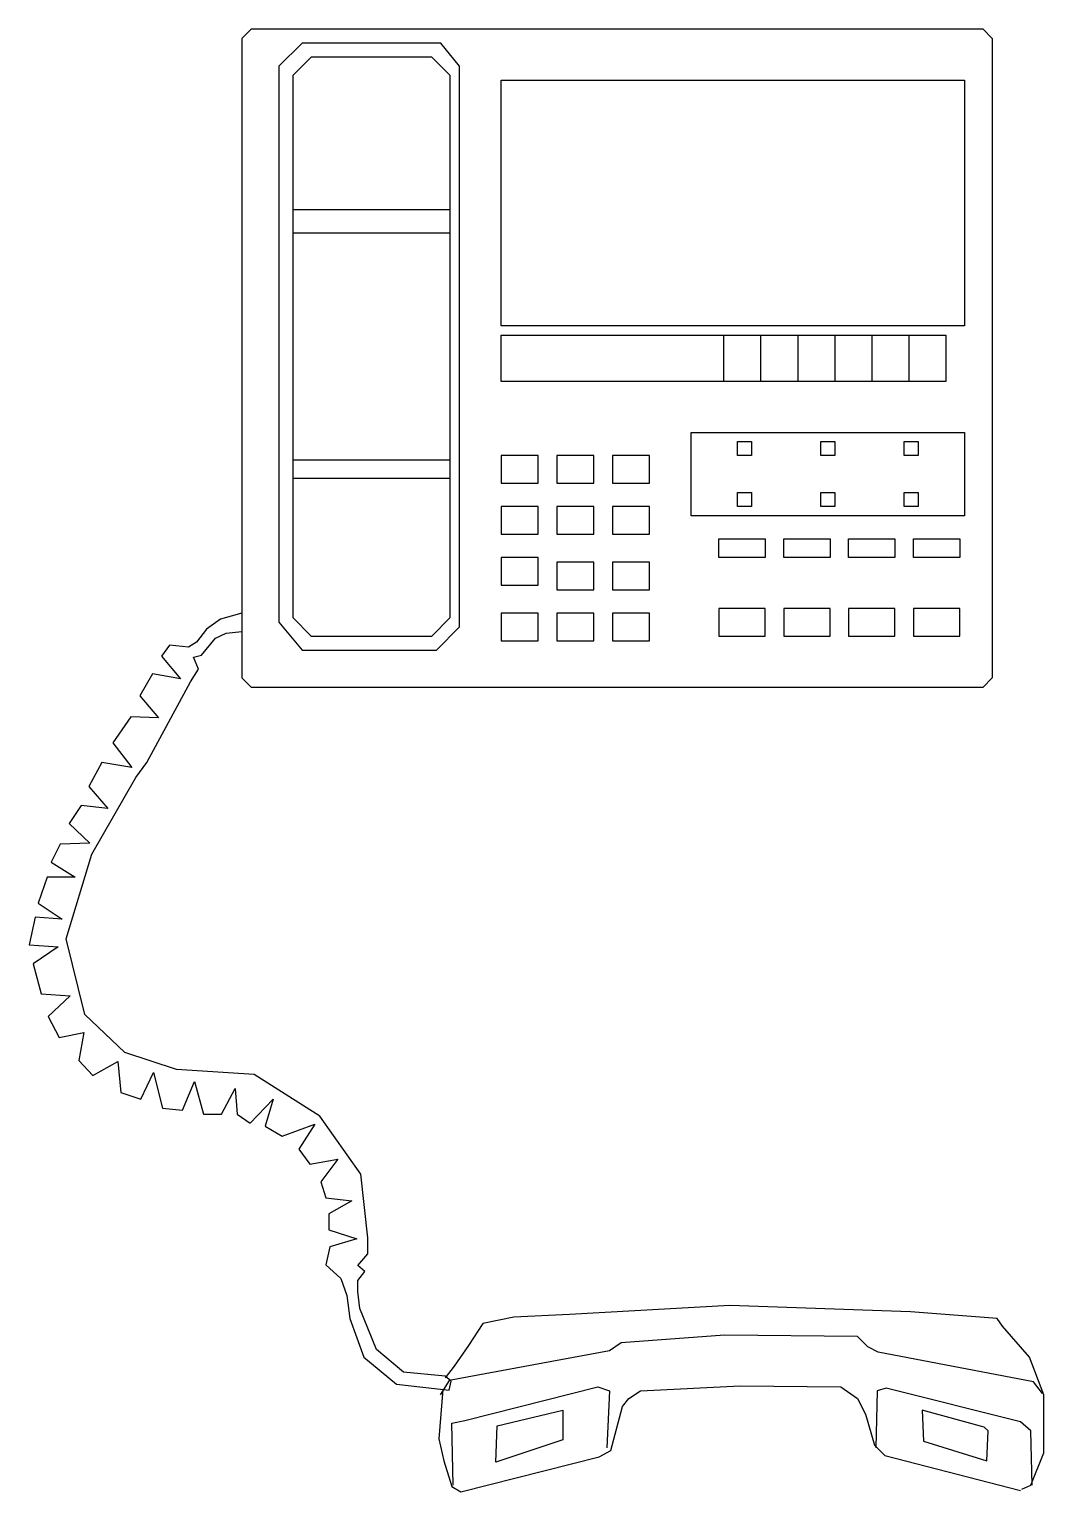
# Model space of a CAD drawing. Extents: x -89 to 256, y 14271 to 14768.
import ezdxf

# ---------------------------------------------------------------- set-up
doc = ezdxf.new("R2010")
doc.units = 0
doc.header["$MEASUREMENT"] = 0
doc.layers.add('2D', color=7, linetype='CONTINUOUS')

msp = doc.modelspace()

# ---------------------------------------------------------------- linework, layer by layer
at = {"layer": '2D', "color": 2, "linetype": 'BYBLOCK'}
for p, q in [((-13.41, 14767.91), (-16.56, 14764.77)), ((235.09, 14767.91), (-13.41, 14767.91)), ((235.09, 14767.91), (238.23, 14764.77)), ((-16.56, 14764.77), (-16.56, 14547.73)), ((3.89, 14763.2), (-3.97, 14755.33)), ((51.07, 14763.2), (3.89, 14763.2)), ((57.36, 14755.33), (51.07, 14763.2)), ((238.23, 14764.77), (238.23, 14547.73)), ((-3.97, 14755.33), (-3.97, 14566.6)), ((7.04, 14758.48), (0.74, 14752.19)), ((47.93, 14758.48), (7.04, 14758.48)), ((54.22, 14752.19), (47.93, 14758.48)), ((57.36, 14565.03), (57.36, 14755.33)), ((0.74, 14752.19), (0.74, 14568.17)), ((54.22, 14568.17), (54.22, 14752.19)), ((71.52, 14667.26), (71.52, 14750.61)), ((71.52, 14750.61), (228.79, 14750.61)), ((228.79, 14750.61), (228.79, 14667.26)), ((54.22, 14706.58), (0.74, 14706.58)), ((54.22, 14698.71), (0.74, 14698.71)), ((228.79, 14667.26), (71.52, 14667.26)), ((71.52, 14664.11), (222.5, 14664.11)), ((71.52, 14648.38), (71.52, 14664.11)), ((147.01, 14664.11), (147.01, 14648.38)), ((159.59, 14664.11), (159.59, 14648.38)), ((172.18, 14664.11), (172.18, 14648.38)), ((184.76, 14664.11), (184.76, 14648.38)), ((197.34, 14664.11), (197.34, 14648.38)), ((209.92, 14664.11), (209.92, 14648.38)), ((222.5, 14664.11), (222.5, 14648.38)), ((222.5, 14648.38), (71.52, 14648.38)), ((136, 14631.08), (228.79, 14631.08)), ((136, 14602.77), (136, 14631.08)), ((228.79, 14631.08), (228.79, 14602.77)), ((151.73, 14627.94), (156.45, 14627.94)), ((151.73, 14623.22), (151.73, 14627.94)), ((156.45, 14627.94), (156.45, 14623.22)), ((180.04, 14627.94), (184.76, 14627.94)), ((180.04, 14623.22), (180.04, 14627.94)), ((184.76, 14627.94), (184.76, 14623.22)), ((208.35, 14627.94), (213.07, 14627.94)), ((208.35, 14623.22), (208.35, 14627.94)), ((213.07, 14627.94), (213.07, 14623.22)), ((54.22, 14621.65), (0.74, 14621.65)), ((71.52, 14623.22), (71.52, 14613.78)), ((84.1, 14623.22), (71.52, 14623.22)), ((84.1, 14613.78), (84.1, 14623.22)), ((102.97, 14623.22), (90.39, 14623.22)), ((90.39, 14623.22), (90.39, 14613.78)), ((102.97, 14613.78), (102.97, 14623.22)), ((109.26, 14623.22), (109.26, 14613.78)), ((121.85, 14623.22), (109.26, 14623.22)), ((121.85, 14613.78), (121.85, 14623.22)), ((156.45, 14623.22), (151.73, 14623.22)), ((184.76, 14623.22), (180.04, 14623.22)), ((213.07, 14623.22), (208.35, 14623.22)), ((54.22, 14615.36), (0.74, 14615.36)), ((71.52, 14613.78), (84.1, 14613.78)), ((90.39, 14613.78), (102.97, 14613.78)), ((109.26, 14613.78), (121.85, 14613.78)), ((151.73, 14610.64), (156.45, 14610.64)), ((151.73, 14605.92), (151.73, 14610.64)), ((156.45, 14610.64), (156.45, 14605.92)), ((180.04, 14610.64), (184.76, 14610.64)), ((180.04, 14605.92), (180.04, 14610.64)), ((184.76, 14610.64), (184.76, 14605.92)), ((208.35, 14610.64), (213.07, 14610.64)), ((208.35, 14605.92), (208.35, 14610.64)), ((213.07, 14610.64), (213.07, 14605.92)), ((71.52, 14605.92), (71.52, 14596.48)), ((84.1, 14605.92), (71.52, 14605.92)), ((84.1, 14596.48), (84.1, 14605.92)), ((102.97, 14605.92), (90.39, 14605.92)), ((90.39, 14605.92), (90.39, 14596.48)), ((102.97, 14596.48), (102.97, 14605.92)), ((121.85, 14605.92), (109.26, 14605.92)), ((109.26, 14605.92), (109.26, 14596.48)), ((121.85, 14596.48), (121.85, 14605.92)), ((228.79, 14602.77), (136, 14602.77)), ((156.45, 14605.92), (151.73, 14605.92)), ((184.76, 14605.92), (180.04, 14605.92)), ((213.07, 14605.92), (208.35, 14605.92)), ((71.52, 14596.48), (84.1, 14596.48)), ((90.39, 14596.48), (102.97, 14596.48)), ((109.26, 14596.48), (121.85, 14596.48)), ((145.44, 14588.62), (145.44, 14594.91)), ((145.44, 14594.91), (161.17, 14594.91)), ((161.17, 14594.91), (161.17, 14588.62)), ((167.46, 14588.62), (167.46, 14594.91)), ((167.46, 14594.91), (183.18, 14594.91)), ((183.18, 14594.91), (183.18, 14588.62)), ((189.48, 14594.91), (205.2, 14594.91)), ((189.48, 14588.62), (189.48, 14594.91)), ((205.2, 14594.91), (205.2, 14588.62)), ((211.49, 14588.62), (211.49, 14594.91)), ((211.49, 14594.91), (227.22, 14594.91)), ((227.22, 14594.91), (227.22, 14588.62)), ((84.1, 14588.62), (71.52, 14588.62)), ((71.52, 14588.62), (71.52, 14579.18)), ((84.1, 14579.18), (84.1, 14588.62)), ((102.97, 14587.05), (90.39, 14587.05)), ((90.39, 14587.05), (90.39, 14577.61)), ((102.97, 14577.61), (102.97, 14587.05)), ((121.85, 14587.05), (109.26, 14587.05)), ((109.26, 14587.05), (109.26, 14577.61)), ((121.85, 14577.61), (121.85, 14587.05)), ((161.17, 14588.62), (145.44, 14588.62)), ((183.18, 14588.62), (167.46, 14588.62)), ((205.2, 14588.62), (189.48, 14588.62)), ((227.22, 14588.62), (211.49, 14588.62)), ((71.52, 14579.18), (84.1, 14579.18)), ((90.39, 14577.61), (102.97, 14577.61)), ((109.26, 14577.61), (121.85, 14577.61)), ((145.44, 14571.32), (145.44, 14561.88)), ((161.17, 14571.32), (145.44, 14571.32)), ((161.17, 14561.88), (161.17, 14571.32)), ((167.46, 14571.32), (167.46, 14561.88)), ((183.18, 14571.32), (167.46, 14571.32)), ((183.18, 14561.88), (183.18, 14571.32)), ((205.2, 14571.32), (189.48, 14571.32)), ((189.48, 14571.32), (189.48, 14561.88)), ((205.2, 14561.88), (205.2, 14571.32)), ((211.49, 14571.32), (211.49, 14561.88)), ((227.22, 14571.32), (211.49, 14571.32)), ((227.22, 14561.88), (227.22, 14571.32)), ((-23.84, 14567.65), (-28.57, 14564.27)), ((-16.56, 14569.75), (-23.84, 14567.65)), ((-3.97, 14566.6), (3.89, 14557.16)), ((0.74, 14568.17), (7.04, 14561.88)), ((47.93, 14561.88), (54.22, 14568.17)), ((71.52, 14569.75), (71.52, 14560.31)), ((84.1, 14569.75), (71.52, 14569.75)), ((84.1, 14560.31), (84.1, 14569.75)), ((102.97, 14569.75), (90.39, 14569.75)), ((90.39, 14569.75), (90.39, 14560.31)), ((102.97, 14560.31), (102.97, 14569.75)), ((109.26, 14569.75), (109.26, 14560.31)), ((121.85, 14569.75), (109.26, 14569.75)), ((121.85, 14560.31), (121.85, 14569.75)), ((-28.57, 14564.27), (-31.95, 14559.87)), ((-25.53, 14561.23), (-21.81, 14562.92)), ((-21.81, 14562.92), (-16.56, 14563.46)), ((7.04, 14561.88), (47.93, 14561.88)), ((49.5, 14557.16), (57.36, 14565.03)), ((145.44, 14561.88), (161.17, 14561.88)), ((167.46, 14561.88), (183.18, 14561.88)), ((189.48, 14561.88), (205.2, 14561.88)), ((211.49, 14561.88), (227.22, 14561.88)), ((-41.07, 14558.86), (-43.78, 14555.14)), ((-34.65, 14558.18), (-41.07, 14558.86)), ((-31.95, 14559.87), (-34.65, 14558.18)), ((-30.26, 14555.48), (-25.53, 14561.23)), ((3.89, 14557.16), (49.5, 14557.16)), ((71.52, 14560.31), (84.1, 14560.31)), ((90.39, 14560.31), (102.97, 14560.31)), ((109.26, 14560.31), (121.85, 14560.31)), ((-43.78, 14555.14), (-37.36, 14547.36)), ((-32.96, 14554.8), (-30.26, 14555.48)), ((-31.27, 14550.74), (-32.96, 14554.8)), ((-46.82, 14549.05), (-51.21, 14541.61)), ((-37.36, 14547.36), (-46.82, 14549.05)), ((-33.98, 14546.35), (-31.27, 14550.74)), ((-16.56, 14547.73), (-13.41, 14544.58)), ((238.23, 14547.73), (235.09, 14544.58)), ((-51.21, 14541.61), (-44.79, 14534.17)), ((-48.85, 14518.96), (-33.98, 14546.35)), ((-13.41, 14544.58), (235.09, 14544.58)), ((-54.25, 14534.51), (-60.34, 14525.72)), ((-44.79, 14534.17), (-54.25, 14534.51)), ((-60.34, 14525.72), (-53.91, 14517.27)), ((-64.05, 14518.96), (-68.45, 14510.84)), ((-53.91, 14517.27), (-64.05, 14518.96)), ((-52.56, 14513.89), (-48.85, 14518.96)), ((-67.43, 14487.85), (-52.56, 14513.89)), ((-68.45, 14510.84), (-62.03, 14503.4)), ((-71.15, 14504.42), (-75.2, 14498.33)), ((-62.03, 14503.4), (-71.15, 14504.42)), ((-75.2, 14498.33), (-68.11, 14491.57)), ((-78.25, 14491.23), (-81.29, 14485.14)), ((-68.11, 14491.57), (-78.25, 14491.23)), ((-76.22, 14459.11), (-67.43, 14487.85)), ((-81.29, 14485.14), (-73.18, 14480.07)), ((-82.64, 14480.07), (-85.68, 14471.28)), ((-73.18, 14480.07), (-82.64, 14480.07)), ((-85.68, 14471.28), (-77.57, 14465.87)), ((-86.69, 14466.55), (-88.72, 14457.08)), ((-77.57, 14465.87), (-86.69, 14466.55)), ((-88.72, 14457.08), (-78.92, 14456.4)), ((-69.8, 14433.41), (-76.22, 14459.11)), ((-78.92, 14456.4), (-87.37, 14450.65)), ((-87.37, 14450.65), (-84.67, 14440.51)), ((-84.67, 14440.51), (-74.87, 14439.83)), ((-74.87, 14439.83), (-82.3, 14432.73)), ((-82.3, 14432.73), (-78.58, 14425.63)), ((-56.28, 14420.56), (-69.8, 14433.41)), ((-78.58, 14425.63), (-70.14, 14427.32)), ((-70.14, 14427.32), (-71.83, 14417.85)), ((-71.83, 14417.85), (-67.09, 14412.78)), ((-67.09, 14412.78), (-58.65, 14417.51)), ((-58.65, 14417.51), (-57.63, 14407.03)), ((-38.71, 14414.81), (-56.28, 14420.56)), ((-50.87, 14404.67), (-46.48, 14413.8)), ((-46.48, 14413.8), (-43.44, 14401.62)), ((-12.35, 14413.12), (-38.71, 14414.81)), ((9.95, 14398.92), (-12.35, 14413.12)), ((-36.68, 14400.95), (-32.62, 14410.75)), ((-32.62, 14410.75), (-29.58, 14399.59)), ((-23.5, 14399.59), (-18.77, 14408.38)), ((-18.77, 14408.38), (-18.09, 14399.59)), ((-57.63, 14407.03), (-50.87, 14404.67)), ((-13.7, 14396.55), (-5.93, 14404.67)), ((-5.93, 14404.67), (-8.63, 14395.54)), ((-43.44, 14401.62), (-36.68, 14400.95)), ((-29.58, 14399.59), (-23.5, 14399.59)), ((-18.09, 14399.59), (-13.7, 14396.55)), ((23.81, 14379.3), (9.95, 14398.92)), ((-8.63, 14395.54), (-2.89, 14392.15)), ((-2.89, 14392.15), (8.27, 14396.21)), ((8.27, 14396.21), (2.86, 14387.76)), ((2.86, 14387.76), (6.58, 14382.69)), ((6.58, 14382.69), (16.04, 14384.38)), ((16.04, 14384.38), (10.29, 14376.6)), ((26.18, 14357.66), (23.81, 14379.3)), ((10.29, 14376.6), (11.98, 14371.19)), ((11.98, 14371.19), (20.77, 14370.17)), ((20.77, 14370.17), (13, 14365.78)), ((13, 14365.78), (13, 14360.37)), ((13, 14360.37), (22.46, 14357.33)), ((13.33, 14354.62), (11.98, 14348.53)), ((22.46, 14357.33), (13.33, 14354.62)), ((26.18, 14352.25), (26.18, 14357.66)), ((11.98, 14348.53), (17.05, 14343.8)), ((22.8, 14348.2), (26.18, 14352.25)), ((25.16, 14346.17), (22.8, 14348.2)), ((17.05, 14343.8), (19.08, 14338.05)), ((22.8, 14343.12), (25.16, 14346.17)), ((22.8, 14339.4), (22.8, 14343.12)), ((19.08, 14338.05), (20.09, 14330.27)), ((23.47, 14333.66), (22.8, 14339.4)), ((29.22, 14319.79), (23.47, 14333.66)), ((149.08, 14334.68), (94.66, 14331.61)), ((210.52, 14332.49), (149.08, 14334.68)), ((20.09, 14330.27), (24.82, 14317.09)), ((65.26, 14328.54), (60.43, 14321.07)), ((75.79, 14330.73), (65.26, 14328.54)), ((94.66, 14331.61), (75.79, 14330.73)), ((239.92, 14330.29), (210.52, 14332.49)), ((241.67, 14327.66), (239.92, 14330.29)), ((147.32, 14324.58), (112.21, 14321.95)), ((192.52, 14324.15), (147.32, 14324.58)), ((196.03, 14320.63), (192.52, 14324.15)), ((250.89, 14317.12), (241.67, 14327.66)), ((38.34, 14312.01), (29.22, 14319.79)), ((108.26, 14319.32), (53.85, 14309.22)), ((60.43, 14321.07), (55.6, 14314.05)), ((112.21, 14321.95), (108.26, 14319.32)), ((199.54, 14318.88), (196.03, 14320.63)), ((252.21, 14308.78), (199.54, 14318.88)), ((24.82, 14317.09), (35.98, 14307.96)), ((55.6, 14314.05), (52.53, 14310.09)), ((255.72, 14304.39), (250.89, 14317.12)), ((52.53, 14310.66), (38.34, 14312.01)), ((53.85, 14309.22), (50.78, 14304.39)), ((54.56, 14308.97), (52.53, 14310.66)), ((53.89, 14305.93), (54.56, 14308.97)), ((255.28, 14304.82), (252.21, 14308.78)), ((35.98, 14307.96), (53.89, 14305.93)), ((51.65, 14306.14), (50.34, 14289.46)), ((59.11, 14295.6), (104.32, 14307.02)), ((104.32, 14307.02), (108.26, 14305.7)), ((108.26, 14305.7), (107.39, 14286.38)), ((114.85, 14303.07), (118.8, 14305.7)), ((118.8, 14305.7), (152.59, 14307.46)), ((152.59, 14307.46), (186.82, 14307.02)), ((186.82, 14307.02), (192.52, 14303.07)), ((199.11, 14305.7), (198.67, 14286.38)), ((202.18, 14306.58), (199.11, 14305.7)), ((247.82, 14295.16), (202.18, 14306.58)), ((255.72, 14284.63), (255.72, 14304.39)), ((70.09, 14293.85), (92.47, 14299.12)), ((92.47, 14299.12), (92.47, 14289.02)), ((108.7, 14285.5), (112.65, 14300.43)), ((112.65, 14300.43), (114.85, 14303.07)), ((192.52, 14303.07), (195.16, 14297.8)), ((235.53, 14293.41), (214.46, 14299.12)), ((214.46, 14299.12), (214.9, 14288.58)), ((54.73, 14294.72), (59.11, 14295.6)), ((55.16, 14273.65), (54.73, 14294.72)), ((69.65, 14281.55), (70.09, 14293.85)), ((195.16, 14297.8), (198.23, 14287.26)), ((236.85, 14292.09), (235.53, 14293.41)), ((251.33, 14292.09), (247.82, 14295.16)), ((50.34, 14289.46), (52.09, 14281.99)), ((92.47, 14289.02), (69.65, 14281.55)), ((214.9, 14288.58), (236.41, 14281.99)), ((236.41, 14281.99), (236.85, 14292.09)), ((251.77, 14273.65), (251.33, 14292.09)), ((57.8, 14271.45), (104.75, 14283.31)), ((104.75, 14283.31), (108.7, 14285.5)), ((198.23, 14287.26), (201.74, 14283.75)), ((201.74, 14283.75), (247.82, 14271.89)), ((251.33, 14273.65), (255.72, 14284.63)), ((52.09, 14281.99), (54.73, 14273.21)), ((248.26, 14272.33), (251.33, 14273.65)), ((54.73, 14273.21), (57.8, 14271.45))]:
    msp.add_line(p, q, dxfattribs=at)

doc.saveas('drawing.dxf')
